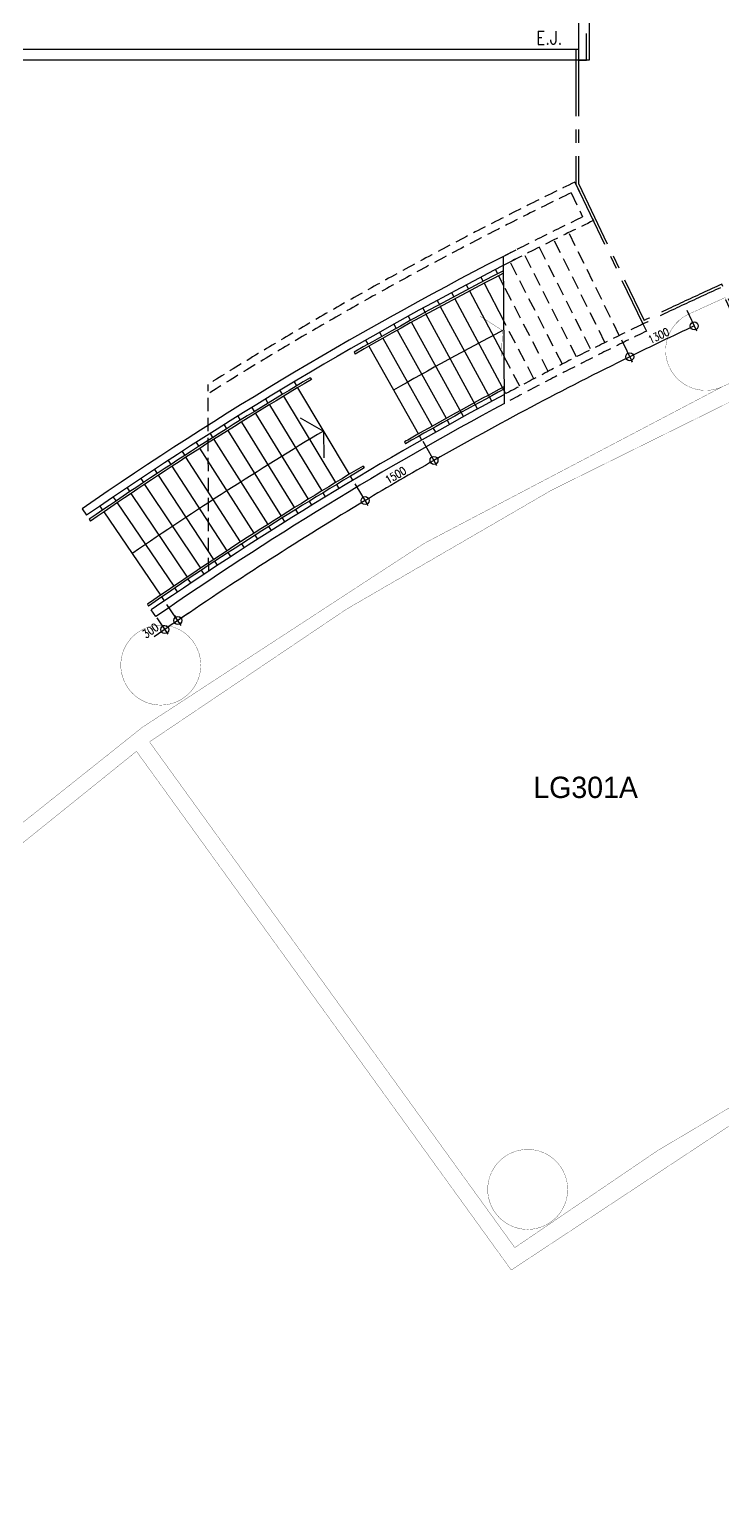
# Model space of a CAD drawing. Extents: x -163002 to 22103, y -103500 to 51643.
# Drawn here: x -41300 to -28292, y -48611 to -21119 of the extents above; entities that cross this region are included whole.
import ezdxf

# ---------------------------------------------------------------- set-up
doc = ezdxf.new("R2010")
doc.units = 0
doc.header["$LTSCALE"] = 1000
doc.header["$MEASUREMENT"] = 0
for name, pattern in [('s1113a$0$CENTER', [2, 1.25, -0.25, 0.25, -0.25]), ('s1113a$0$DASHED', [0.75, 0.5, -0.25]), ('s1113a$0$HIDDEN', [0.375, 0.25, -0.125]), ('s4113a$0$CENTER', [2, 1.25, -0.25, 0.25, -0.25])]:
    doc.linetypes.add(name, pattern=pattern)
doc.layers.get('0').update_dxf_attribs({"linetype": 'CONTINUOUS'})
for name, color, linetype in [('s1113a$0$19', 7, 'CONTINUOUS'), ('s1113a$0$23', 14, 'CONTINUOUS'), ('s1113a$0$25', 7, 'CONTINUOUS'), ('s1113a$0$7', 7, 'CONTINUOUS'), ('s4113a$0$6', 7, 'CONTINUOUS'), ('s4113a$0$7', 7, 'CONTINUOUS'), ('s4113a$0$9', 7, 'CONTINUOUS'), ('s4113a$0$ROOM-NO', 4, 'CONTINUOUS')]:
    doc.layers.add(name, color=color, linetype=linetype)
doc.styles.add('s1113a$0$STANDARD', font='SIMPLEX')
doc.styles.add('s4113a$0$STANDARD', font='txt')

# ---------------------------------------------------------------- blocks, each defined once
blk = doc.blocks.new('s1113a')
at = {"layer": 's1113a$0$19', "color": 2, "linetype": 's1113a$0$DASHED'}
blk.add_lwpolyline([(-30999.9, -18249.9), (-30999.9, -21699.9), (-30849.9, -21699.9), (-30849.9, -18249.9)], dxfattribs=at)
at = {"layer": 's1113a$0$23', "color": 14, "linetype": 'Continuous'}
for points in [[(-30999.9, -18249.9), (-30999.9, -21499.9), (-66999.9, -21499.9), (-66999.9, -32299.9), (-73149.9, -32299.9)], [(-30799.9, -18249.9), (-30799.9, -21699.9), (-66799.9, -21699.9), (-66799.9, -32499.9), (-73149.9, -32499.9)]]:
    blk.add_lwpolyline(points, dxfattribs=at)
at = {"layer": 's1113a$0$25', "color": 10, "linetype": 's1113a$0$HIDDEN'}
for p, q in [((-31137.7, -24186.2), (-30919.4, -24636)), ((-31068.2, -23986), (-30718.7, -24705.7)), ((-37934.9, -31277.1), (-37947.6, -27777.2))]:
    blk.add_line(p, q, dxfattribs=at)
at = {"layer": 's1113a$0$25', "color": 2, "linetype": 's1113a$0$HIDDEN'}
for p, q in [((-30231.5, -26859.3), (-31178.2, -24929)), ((-31732.6, -25203.9), (-30769.1, -27125.8)), ((-30500.6, -26992), (-31455.7, -25065.9)), ((-31300.4, -27395.1), (-32280.6, -25481.6)), ((-31037, -27260.9), (-32008.9, -25343.2)), ((-31567.2, -27532.5), (-32401.9, -25920.5)), ((-31833.2, -27671), (-32397, -26593.8)), ((-29788.1, -26643.8), (-29723, -26778.9)), ((-32098.7, -27810.7), (-32392.2, -27255.8)), ((-32363.6, -27951.5), (-32387.4, -27906.8))]:
    blk.add_line(p, q, dxfattribs=at)
at = {"layer": 's1113a$0$25', "color": 10, "linetype": 'Continuous'}
blk.add_line((-32385.8, -28133.6), (-32405.8, -25377.3), dxfattribs=at)
at = {"layer": 's1113a$0$25', "color": 2, "linetype": 'Continuous'}
for p, q in [((-32830.1, -25766.1), (-32788.4, -25845.9)), ((-32555.7, -25623.3), (-32514.3, -25703.2)), ((-32496, -25738.8), (-32401.9, -25920.4)), ((-33377.1, -26055.5), (-33334.7, -26134.8)), ((-33103.9, -25910.2), (-33061.8, -25989.7)), ((-33043.1, -26025.1), (-32392.2, -27255.8)), ((-32769.8, -25881.3), (-32397, -26593.7)), ((-33919.7, -26348.5), (-33870.4, -26438.8)), ((-33647.6, -26200.8), (-33599.2, -26290.5)), ((-32625.9, -28092.5), (-33583.5, -26319.5)), ((-33315.8, -26170.1), (-32387.4, -27906.9)), ((-28780.2, -26780.3), (-28961.8, -26389.8)), ((-34461.5, -26647.3), (-34417.7, -26725.9)), ((-34190.9, -26497.3), (-34147.4, -26576.1)), ((-33152.7, -28380), (-34128.1, -26611.1)), ((-32889.7, -28235.7), (-33855.6, -26466)), ((-34731.5, -26798.5), (-34687.3, -26876.9)), ((-34667.8, -26911.8), (-33740.6, -28558.7)), ((-34398.3, -26760.9), (-33478.3, -28411.9)), ((-35208.9, -27173.4), (-35189.3, -27208.3)), ((-34992.9, -26945.6), (-34948.5, -27024.6)), ((-34928.8, -27059.5), (-34001.7, -28706.5)), ((-29987.1, -27357.6), (-30187.3, -26946.7)), ((-29987.1, -27357.6), (-30002.3, -27326.4)), ((-36333.3, -27727.9), (-36287.1, -27805.2)), ((-36029.3, -27651.8), (-36008.8, -27686.1)), ((-36606.6, -27886), (-36559.4, -27962.6)), ((-36531.3, -27998.6), (-35554.4, -29616.5)), ((-36266.6, -27839.5), (-35296.7, -29461.7)), ((-37126.9, -28209.5), (-37079.7, -28286.1)), ((-36869.7, -28048.8), (-36822.5, -28125.4)), ((-36795.3, -28158.8), (-35811.3, -29772.4)), ((-37647.2, -28533), (-37599.4, -28609.2)), ((-37390, -28372.3), (-37342.4, -28448.7)), ((-37321.4, -28482.7), (-36323.3, -30087.7)), ((-37058.8, -28320.2), (-36067.6, -29929.5)), ((-33721, -28593.6), (-33722.7, -28590.6)), ((-33415.1, -28525.4), (-33457.1, -28450.1)), ((-38171.4, -28865.3), (-38122.9, -28941.1)), ((-37909.6, -28698.5), (-37861.4, -28774.6)), ((-37840, -28808.3), (-36828.1, -30404.6)), ((-37578.1, -28643.1), (-36573.1, -30243.8)), ((-34262.1, -28855.3), (-34242.5, -28890.2)), ((-33938.3, -28819.1), (-33982.1, -28741.3)), ((-33654.2, -29296.8), (-33909.6, -28847.3)), ((-33676.9, -28672), (-33721, -28593.6)), ((-38432.3, -29033.1), (-38383.4, -29108.7)), ((-37082.4, -30566.6), (-38101.3, -28974.8)), ((-38950.4, -29371.1), (-38900.9, -29446.3)), ((-38692.7, -29202.2), (-38643.5, -29277.6)), ((-37588.8, -30893.9), (-38621.7, -29311.1)), ((-37335.8, -30729.6), (-38361.7, -29142.3)), ((-35038.9, -29308.3), (-35018.4, -29342.7)), ((-33654.2, -29296.8), (-33671.3, -29266.7)), ((-39209.1, -29542.4), (-39159.2, -29617.3)), ((-39137.1, -29650.6), (-38090.5, -31224.4)), ((-37839.1, -31058), (-38878.8, -29479.7)), ((-35487.2, -29727.8), (-35533.7, -29650.8)), ((-35230, -29573.3), (-35276.2, -29496.1)), ((-35190.6, -29639), (-34963.1, -30019.9)), ((-39724.3, -29888.3), (-39673.8, -29962.8)), ((-39467.1, -29714.8), (-39416.9, -29789.5)), ((-39394.7, -29822.8), (-38341.1, -31391.9)), ((-35999.5, -30040.2), (-36046.7, -29963.6)), ((-35743.7, -29883.4), (-35790.6, -29806.6)), ((-40310.3, -30107.4), (-40225.6, -30231.2)), ((-39978.4, -30061.3), (-39927.6, -30135.6)), ((-39905, -30168.6), (-38837.8, -31728.5)), ((-39651.4, -29995.9), (-38591, -31560.4)), ((-36254.7, -30198.1), (-36302.2, -30121.7)), ((-34945.3, -30049.7), (-34963.1, -30019.9)), ((-40174.8, -30305.5), (-40152.2, -30338.5)), ((-36758.5, -30514.4), (-36806.7, -30438.4)), ((-36504, -30353.9), (-36551.9, -30277.7)), ((-37265.3, -30838.8), (-37314.1, -30763.2)), ((-37012.3, -30676.1), (-37060.8, -30600.3)), ((-37517.8, -31002.8), (-37567, -30927.4)), ((-38018.5, -31332.6), (-38068.3, -31257.7)), ((-37767.6, -31166.6), (-37817.1, -31091.4)), ((-38518.1, -31668), (-38568.6, -31593.5)), ((-38268.7, -31499.8), (-38318.9, -31425.1)), ((-38764.4, -31835.8), (-38815.2, -31761.5)), ((-39085, -31898.4), (-39062.4, -31931.4)), ((-38926.9, -32129.5), (-39011.6, -32005.7)), ((-38908.8, -32155.1), (-38700.7, -32457.8)), ((-38451.1, -32293.9), (-38718.5, -31900.3)), ((-38576.5, -32110.4), (-38555.7, -32140.9)), ((-38451.1, -32293.9), (-38470.6, -32265.2))]:
    blk.add_line(p, q, dxfattribs=at)
at = {"layer": 's1113a$0$25', "color": 10, "linetype": 'Continuous', "const_width": 5}
for points in [[(-32422.7, -26766.3), (-32843.9, -26497.1)], [(-32422.7, -26766.3), (-32445.2, -27265.8)]]:
    blk.add_lwpolyline(points, dxfattribs=at)
at = {"layer": 's1113a$0$25', "color": 2, "linetype": 'Continuous'}
blk.add_lwpolyline([(-36216.5, -28403.8), (-35781.7, -28650.6), (-35778, -29150.6)], dxfattribs=at)
for centre in [(-28826.535, -26680.899), (-30035.404, -27259.128), (-30035.404, -27259.128), (-33708.371, -29201.488), (-33708.371, -29201.488), (-35001.509, -29955.477), (-35001.509, -29955.477), (-38513.316, -32202.838), (-38512.968, -32203.329), (-38512.968, -32203.329), (-38759.436, -32372.004)]:
    blk.add_circle(centre, 75, dxfattribs=at)
at = {"layer": 's1113a$0$25', "color": 10, "linetype": 's1113a$0$HIDDEN'}
for radius, start, end in [(71605, 115.714278, 122.002681), (71455, 115.834208, 122.077269), (70955, 115.833794, 117.175081), (70805, 115.712239, 117.2363), (68655.053, 115.714189, 118.147092), (68505.053, 115.714189, 118.213064)]:
    blk.add_arc((0.1, -88499.9), radius, start, end, dxfattribs=at)
at = {"layer": 's1113a$0$25', "color": 10, "linetype": 'Continuous'}
for radius, start, end in [(70955, 116.966683, 124.618686), (70805, 117.027903, 124.619194), (70715, 117.273172, 119.861139), (70675, 117.289594, 119.861414), (69730, 117.708667, 119.621547), (70715, 120.630589, 124.619503), (70675, 120.63045, 124.619642), (68655.017, 118.147108, 124.626764), (68745, 118.107694, 119.875058), (68785, 118.090208, 119.632194), (68505.017, 118.213081, 124.627308), (69730, 120.873689, 124.363603), (68785, 119.632194, 119.874767), (68785, 120.623792, 124.626289), (68745, 120.623694, 124.626433)]:
    blk.add_arc((0.1, -88499.9), radius, start, end, dxfattribs=at)
at = {"layer": 's1113a$0$25', "color": 2, "linetype": 'Continuous'}
for radius, start, end in [(68208.444, 115.000014, 116.125681), (68208.444, 116.125681, 119.616406), (68208.444, 119.616406, 120.873839), (68208.444, 120.873839, 124.37665), (68209.046, 124.175061, 124.829131)]:
    blk.add_arc((-0.385, -88498.736), radius, start, end, dxfattribs=at)
at = {"layer": 's1113a$0$7', "color": 4, "linetype": 's1113a$0$CENTER'}
for p, q in [((-31049.9, -21499.9), (-31049.9, -24023.7)), ((-30999.9, -21499.9), (-30999.9, -24012.2))]:
    blk.add_line(p, q, dxfattribs=at)
at = {"layer": 's1113a$0$7', "color": 2, "linetype": 's1113a$0$CENTER'}
for p, q in [((-31049.9, -24023.7), (-29788.1, -26643.8)), ((-30999.9, -24012.2), (-29764.7, -26577.1))]:
    blk.add_line(p, q, dxfattribs=at)
at = {"layer": 's1113a$0$25', "color": 2, "linetype": 'Continuous', "style": 's1113a$0$STANDARD', "width": 0.8}
for s, rotation, p in [('1300', 25.562847, (-29648.6, -27020.9)), ('1500', 30.245122, (-34568.1, -29646.3)), ('300', 35.164069, (-39110.3, -32543.4))]:
    blk.add_text(s, height=150, rotation=rotation, dxfattribs=at).set_placement(p)
at = {"layer": 's1113a$0$7', "color": 4, "linetype": 's1113a$0$CENTER', "style": 's1113a$0$STANDARD', "width": 0.84}
blk.add_text('E.J.', height=250, dxfattribs=at).set_placement((-31792.9, -21401.5))
blk = doc.blocks.new('s4113a')
at = {"layer": 's4113a$0$6', "color": 3, "linetype": 'Continuous', "const_width": 5}
blk.add_lwpolyline([(-28930, -26459), (-28250, -26150), (-27631, -27517), (-28296, -27818)], dxfattribs=at)
blk.add_lwpolyline([(-28930, -26459, 0.999962), (-28296, -27818, 0.999962)], format="xyb", dxfattribs=at)
for points in [[(-38084, -33039, 1), (-39584, -33039, 1)], [(-31201, -42869, 1), (-32701, -42869, 1)]]:
    blk.add_lwpolyline(points, format="xyb", close=True, dxfattribs=at)
at = {"layer": 's4113a$0$7', "color": 4, "linetype": 's4113a$0$CENTER'}
for p, q in [((-22536, -38707), (-28334, -25964)), ((-22511, -38696), (-28309, -25898))]:
    blk.add_line(p, q, dxfattribs=at)
for radius, start, end in [(68655, 114.37446, 115.71419), (68705, 114.33284, 115.67248)]:
    blk.add_arc((0, -88500), radius, start, end, dxfattribs=at)
at = {"layer": 's4113a$0$9', "color": 12, "linetype": 'Continuous', "const_width": 5}
for points in [[(-28296, -27818, 0.240383), (-65739, -75800, 0.240383)], [(-27509, -27786, 0.050153), (-39046, -34479, 0.050153)], [(7050, -34301, 0.192503), (-32259, -44381, 0.192503)], [(-39289, -34655, 0.190585), (-65491, -76100, 0.190585)], [(-23910, -39019, 0.043963), (-32193, -43961, 0.043963)]]:
    blk.add_lwpolyline(points, format="xyb", dxfattribs=at)
for points in [[(-39046, -34479), (-32192, -43961)], [(-39290, -34655), (-32259, -44381)]]:
    blk.add_lwpolyline(points, dxfattribs=at)
at = {"layer": 's4113a$0$ROOM-NO', "style": 's4113a$0$STANDARD'}
blk.add_text('LG301A', height=400, dxfattribs=at).set_placement((-31845, -35531))

msp = doc.modelspace()

# ---------------------------------------------------------------- block references
for name in ['s1113a', 's4113a']:
    msp.add_blockref(name, (0, 0))

doc.saveas('drawing.dxf')
